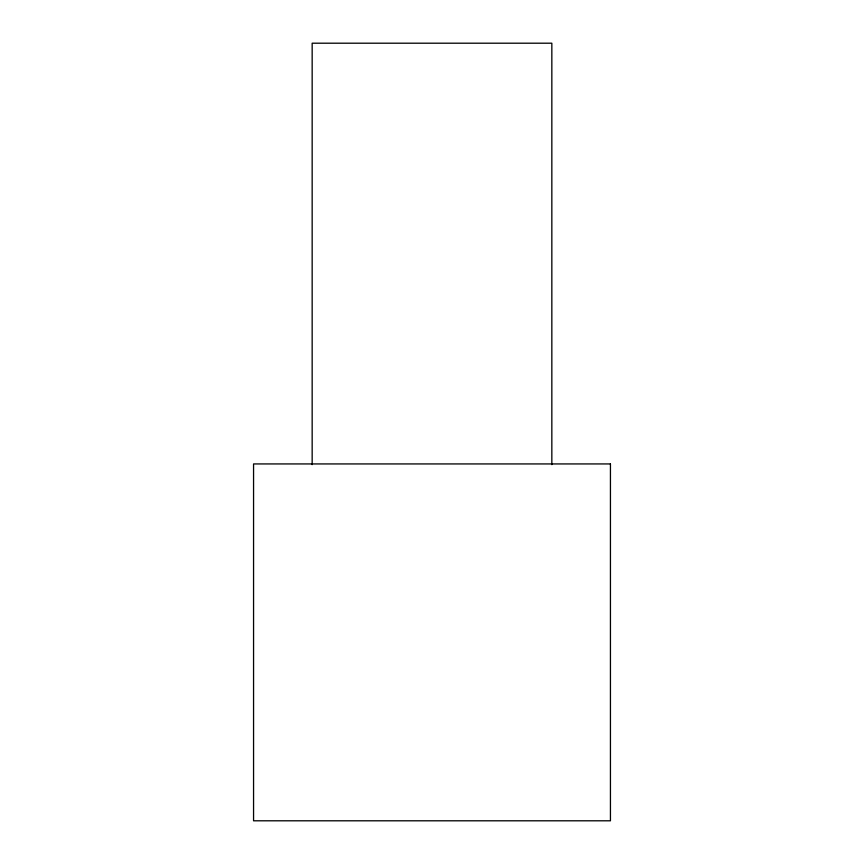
<?xml version="1.0" encoding="UTF-8"?>
<svg xmlns="http://www.w3.org/2000/svg" width="864" height="864" viewBox="0 0 864 864"><rect width="100%" height="100%" fill="white"/><g stroke="black" fill="none" stroke-linecap="round" stroke-linejoin="round"><path stroke-width="1.3" d="M551.837 464.638L551.837 43.2L312.163 43.2L312.163 464.638M610.438 463.936L253.562 463.936L253.562 820.8L610.438 820.8L610.438 463.936"/></g></svg>
